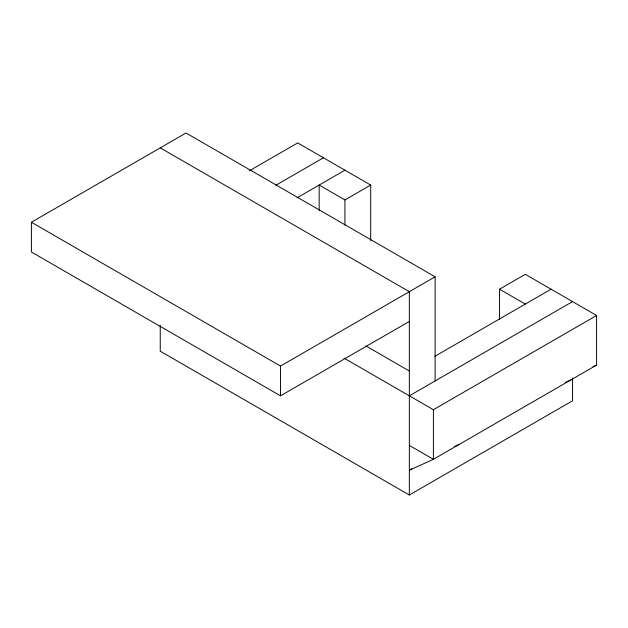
<?xml version="1.0" encoding="UTF-8"?>
<svg xmlns="http://www.w3.org/2000/svg" width="628" height="628" viewBox="0 0 628 628"><rect width="100%" height="100%" fill="white"/><g stroke="black" fill="none" stroke-linecap="round" stroke-linejoin="round"><path stroke-width="0.94" d="M409.346 321.434L280.504 395.828L31.4 252.009L31.4 222.257L186.014 132.987L435.118 276.807L435.118 380.953M249.481 170.738L297.68 142.909L370.693 185.064L370.693 240.485M275.943 185.213L323.451 157.785M297.044 197.828L344.921 170.18M319.157 210.341L319.157 185.064L344.921 199.94L370.693 185.064M31.4 222.257L280.504 366.069L435.118 276.807M499.535 319.346L499.535 289.202L525.306 274.326L596.6 315.491L596.6 365.08L433.399 459.304L409.346 470.215L411.842 468.778M434.788 356.343L551.078 289.202M409.346 395.828L572.548 301.605M344.105 358.164L433.399 409.715L596.6 315.491M160.242 325.28L160.242 351.193L409.346 495.013L572.548 400.79L572.548 377.899M593.036 366.697L596.6 365.08M565.483 382.381L570.828 379.956M454.711 446.445L459.162 444.428M499.535 289.202L525.306 304.085M160.242 147.863L409.346 291.682L409.346 495.013M365.889 345.942L409.346 371.03M409.346 445.417L433.399 459.304L433.399 409.715M344.921 199.94L344.921 225.224M280.504 366.069L280.504 395.828"/></g></svg>
